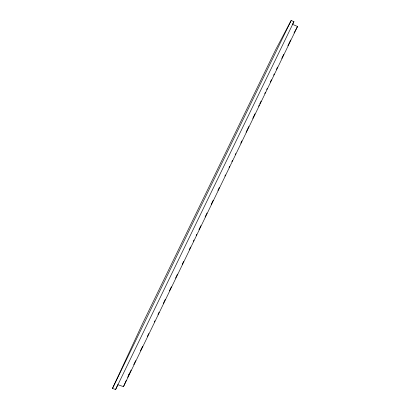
<?xml version="1.0" encoding="UTF-8"?>
<svg xmlns="http://www.w3.org/2000/svg" width="410" height="410" viewBox="0 0 410 410"><rect width="100%" height="100%" fill="white"/><g stroke="black" fill="none" stroke-linecap="round" stroke-linejoin="round"><path stroke-width="0.61" d="M127.653 377.354L129.217 373.879M117.916 384.749L123.482 386.625L126.352 380.249M115.615 389.5L293.934 21.689L291.172 20.5L275.694 49.656L142.454 323.808L112.473 388.444L115.615 389.5L117.731 384.877M128.432 375.616L131.144 370.015M133.732 364.659L135.684 360.621M140.42 350.816L142.654 346.204M147.39 336.395L148.784 333.514M154.36 321.978L154.918 320.825M157.983 314.48L159.1 312.174M163.282 303.523L165.235 299.484M169.417 290.833L171.365 286.795M175.547 278.144L177.499 274.111M182.24 264.301L183.634 261.421M189.21 249.885L190.604 246.999M193.392 241.234L193.945 240.081M196.18 235.468L196.733 234.315M198.968 229.697L200.915 225.659M205.097 217.008L207.05 212.974M211.232 204.323L213.185 200.285M217.925 190.481L219.319 187.595M224.89 176.059L225.449 174.906M229.072 167.408L229.631 166.255M231.86 161.642L232.419 160.489M235.207 154.719L235.765 153.565M240.783 143.187L241.9 140.881M246.082 132.23L248.87 126.459M252.77 118.387L254.999 113.77M258.623 106.272L259.181 105.119M259.74 103.966L261.134 101.085M264.757 93.588L265.316 92.434M266.71 89.549L267.269 88.396M270.333 82.051L271.451 79.745M273.68 75.127L274.239 73.974M276.468 69.362L277.58 67.055M281.762 58.404L283.715 54.366M287.897 45.715L290.685 39.949M294.042 33L297.527 26.491L292.627 24.385M123.482 386.625L297.527 26.491M112.473 388.444L291.172 20.5M292.427 24.482L293.934 21.689"/></g></svg>
